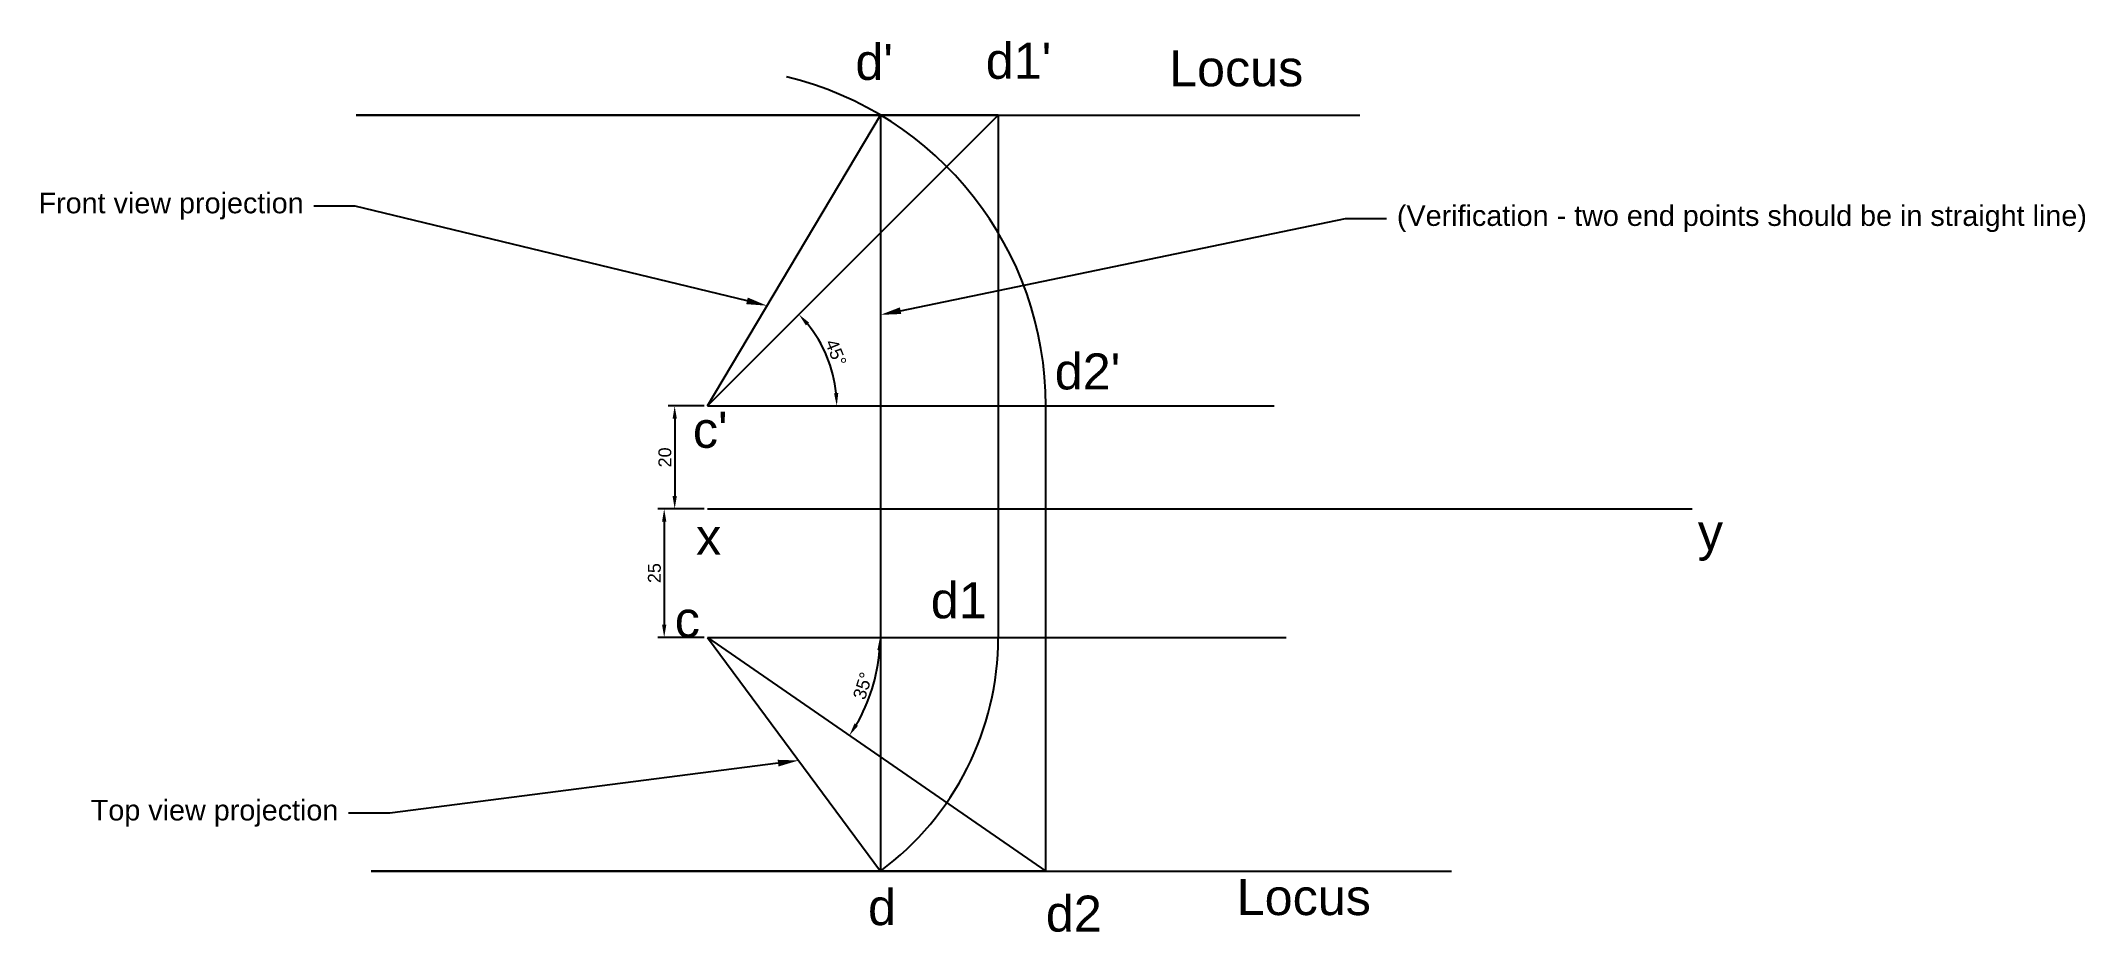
# Model space of a CAD drawing. Header units: millimetres. Extents: x 119 to 517, y 191 to 364.
import ezdxf
from ezdxf import colors
from ezdxf.entities.mleader import LeaderData, LeaderLine
from ezdxf.math import Vec2, Vec3

# ---------------------------------------------------------------- set-up
doc = ezdxf.new("R2010")
doc.units = ezdxf.units.MM
doc.styles.get("Standard").update_dxf_attribs({"font": 'arial.ttf'})
doc.dimstyles.new('ISO-25', dxfattribs={"dimtxt": 2.5, "dimasz": 2.5, "dimexe": 1.25, "dimexo": 0.625, "dimtad": 1, "dimtxsty": 'Standard', "dimcen": 2.5, "dimadec": 0, "dimazin": 0, "dimtfac": 1, "dimtmove": 0, "dimatfit": 3, "dimfxl": 1, "dimarcsym": 0})

# ---------------------------------------------------------------- blocks, each defined once
blk = doc.blocks.new('*D1')
at = {"color": 0, "lineweight": -2, "transparency": 16777216}
for p, q in [((248.39, 292.84), (241.42, 292.84)), ((242.67, 290.34), (242.67, 275.34)), ((248.39, 272.84), (241.42, 272.84))]:
    blk.add_line(p, q, dxfattribs=at)
at = {"color": 0, "transparency": 16777216}
for points in [[(242.26, 290.34), (243.09, 290.34), (242.67, 292.84)], [(242.26, 275.34), (243.09, 275.34), (242.67, 272.84)]]:
    blk.add_solid(points, dxfattribs=at)
at = {"layer": 'Defpoints', "color": 0, "transparency": 16777216}
for p in [(249.02, 292.84), (242.67, 272.84), (249.02, 272.84)]:
    blk.add_point(p, dxfattribs=at)
at = {"color": 0, "transparency": 16777216, "insert": (240.77, 282.84), "char_height": 2.5, "attachment_point": 5, "rotation": 90}
blk.add_mtext('20', dxfattribs=at)
blk = doc.blocks.new('*D2')
at = {"color": 0, "lineweight": -2, "transparency": 16777216}
for p, q in [((248.39, 272.84), (239.38, 272.84)), ((240.63, 270.34), (240.63, 250.34)), ((248.39, 247.84), (239.38, 247.84))]:
    blk.add_line(p, q, dxfattribs=at)
at = {"color": 0, "transparency": 16777216}
for points in [[(240.21, 270.34), (241.05, 270.34), (240.63, 272.84)], [(240.21, 250.34), (241.05, 250.34), (240.63, 247.84)]]:
    blk.add_solid(points, dxfattribs=at)
at = {"layer": 'Defpoints', "color": 0, "transparency": 16777216}
for p in [(249.02, 272.84), (240.63, 247.84), (249.02, 247.84)]:
    blk.add_point(p, dxfattribs=at)
at = {"color": 0, "transparency": 16777216, "insert": (238.73, 260.34), "char_height": 2.5, "attachment_point": 5, "rotation": 90}
blk.add_mtext('25', dxfattribs=at)
blk = doc.blocks.new('*D3')
at = {"color": 0, "lineweight": -2, "transparency": 16777216}
blk.add_arc((249.02, 292.84), 25.17, 5.6938, 39.3062, dxfattribs=at)
at = {"color": 0, "transparency": 16777216}
for points in [[(268.18, 308.51), (268.8, 309.06), (266.82, 310.64)], [(274.48, 295.36), (273.65, 295.32), (274.19, 292.84)]]:
    blk.add_solid(points, dxfattribs=at)
at = {"layer": 'Defpoints', "color": 0, "transparency": 16777216}
for p in [(305.59, 349.41), (273.33, 299.36), (249.02, 292.84), (249.02, 292.84), (359.26, 292.84)]:
    blk.add_point(p, dxfattribs=at)
at = {"color": 0, "transparency": 16777216, "insert": (274.02, 303.2), "char_height": 2.5, "attachment_point": 5, "rotation": 292.5}
blk.add_mtext('45°', dxfattribs=at)
blk = doc.blocks.new('*D4')
at = {"color": 0, "lineweight": -2, "transparency": 16777216}
blk.add_arc((249.02, 247.84), 33.57, 329.6332, 355.7318, dxfattribs=at)
at = {"color": 0, "transparency": 16777216}
for points in [[(282.08, 245.36), (282.91, 245.33), (282.59, 247.84)], [(278.33, 230.65), (277.63, 231.1), (276.64, 228.76)]]:
    blk.add_solid(points, dxfattribs=at)
at = {"layer": 'Defpoints', "color": 0, "transparency": 16777216}
for p in [(249.02, 247.84), (249.02, 247.84), (361.6, 247.84), (279.9, 234.68), (314.84, 202.37)]:
    blk.add_point(p, dxfattribs=at)
at = {"color": 0, "transparency": 16777216, "insert": (279.25, 238.42), "char_height": 2.5, "attachment_point": 5, "rotation": 72.6825}
blk.add_mtext('35°', dxfattribs=at)

msp = doc.modelspace()

# ---------------------------------------------------------------- linework, layer by layer
for p, q in [((305.588, 349.411), (180.731, 349.411)), ((180.731, 349.411), (375.91, 349.411)), ((249.02, 292.842), (305.588, 349.411)), ((305.588, 349.411), (305.588, 247.842)), ((249.02, 292.842), (359.262, 292.842)), ((314.843, 202.375), (314.843, 292.842)), ((249.02, 272.842), (440.521, 272.842)), ((249.02, 247.842), (314.843, 202.375)), ((249.02, 247.842), (361.599, 247.842)), ((314.843, 202.375), (183.653, 202.375)), ((183.653, 202.375), (393.733, 202.375))]:
    msp.add_line(p, q)
at = {"color": 40, "true_color": 0xf8d731}
for p, q in [((249.02, 292.842), (282.675, 349.411)), ((249.02, 247.842), (282.675, 202.375))]:
    msp.add_line(p, q, dxfattribs=at)
at = {"color": 67, "true_color": 0x727430}
msp.add_line((282.675, 349.411), (282.675, 202.375), dxfattribs=at)
for centre, radius, start, end in [((249.02, 292.842), 65.823, 0, 76.49235), ((249.02, 247.842), 56.569, 306.50889, 0)]:
    msp.add_arc(centre, radius, start, end)

# ---------------------------------------------------------------- texts
at = {"color": 7, "true_color": 0xffffff}
for s, p in [("d'", (277.808, 356.25)), ('d', (280.263, 191.885))]:
    msp.add_text(s, height=7, dxfattribs=at).set_placement(p)
for s, p in [("d1'", (303.156, 356.461)), ('Locus', (338.803, 355.001)), ("d2'", (316.57, 296.061)), ("c'", (246.206, 284.703)), ('x', (246.829, 263.904)), ('y', (441.617, 264.816)), ('d1', (292.468, 251.553)), ('c', (242.674, 247.842)), ('Locus', (351.951, 193.841)), ('d2', (314.844, 190.629))]:
    msp.add_text(s, height=7).set_placement(p)

# ---------------------------------------------------------------- dimensions: what is measured, and where the dimension line sits
for base, line1, line2, picture, middle in [((273.33, 299.356), ((249.02, 292.842), (359.262, 292.842)), ((249.02, 292.842), (305.588, 349.411)), '*D3', (274.023, 303.199)), ((279.898, 234.678), ((249.02, 247.842), (314.843, 202.375)), ((249.02, 247.842), (361.599, 247.842)), '*D4', (279.249, 238.417))]:
    dim = msp.add_angular_dim_2l(base=base, line1=line1, line2=line2, dimstyle='ISO-25')
    dim.commit()
    dim.dimension.update_dxf_attribs({"geometry": picture, "text_midpoint": middle})
for base, p1, p2, picture, middle in [((242.674, 272.842), (249.02, 292.842), (249.02, 272.842), '*D1', (240.773, 282.842)), ((240.629, 247.842), (249.02, 272.842), (249.02, 247.842), '*D2', (238.727, 260.342))]:
    dim = msp.add_linear_dim(base=base, p1=p1, p2=p2, angle=90, dimstyle='ISO-25')
    dim.commit()
    dim.dimension.update_dxf_attribs({"geometry": picture, "text_midpoint": middle})

# ---------------------------------------------------------------- leaders
ml = msp.add_multileader_mtext('Standard')
ml.set_content('Front view projection', color=256)
ml.set_leader_properties()
ml.build(insert=Vec2(0, 0))
ctx = ml.context
ctx.base_point, ctx.plane_origin = Vec3(117.812, 331.718), Vec3(260.621, 312.341)
ctx.text_align_type = 2
notes = []
notes.append((ctx, [(0, (1, 1, 0), (180.524, 331.718), (-1, 0), 8, [(0, [(260.621, 312.341)], 0, [])])]))
ctx.mtext.insert, ctx.mtext.alignment, ctx.mtext.flow_direction = Vec3(170.524, 334.306), 3, 5
at = {"color": 67, "true_color": 0x727430}
ml = msp.add_multileader_mtext('Standard', dxfattribs=at)
ml.set_content('(Verification - two end points should be in straight line)', color=(114, 116, 48))
ml.set_leader_properties()
ml.build(insert=Vec2(0, 0))
ctx = ml.context
ctx.base_point, ctx.plane_origin = Vec3(381.098, 329.265), Vec3(282.675, 310.559)
notes.append((ctx, [(0, (1, 1, 0), (373.098, 329.265), (1, 0), 8, [(0, [(282.675, 310.559)], 0, [])])]))
ctx.mtext.insert, ctx.mtext.flow_direction = Vec3(383.098, 331.853), 5
ml = msp.add_multileader_mtext('Standard')
ml.set_content('Top view projection', color=256)
ml.set_leader_properties()
ml.build(insert=Vec2(0, 0))
ctx = ml.context
ctx.base_point, ctx.plane_origin = Vec3(127.649, 213.657), Vec3(266.742, 223.9)
ctx.text_align_type = 2
notes.append((ctx, [(0, (1, 1, 0), (187.275, 213.657), (-1, 0), 8, [(0, [(266.742, 223.9)], 0, [])])]))
ctx.mtext.insert, ctx.mtext.alignment, ctx.mtext.flow_direction = Vec3(177.275, 216.245), 3, 5
for ctx, leaders in notes:
    for number, flags, end, landing, length, lines in leaders:
        leader = LeaderData()
        leader.index, (leader.has_last_leader_line, leader.has_dogleg_vector, leader.attachment_direction) = number, flags
        leader.last_leader_point, leader.dogleg_vector, leader.dogleg_length = Vec3(end), Vec3(landing), length
        for number, points, colour, breaks in lines:
            line = LeaderLine()
            line.index, line.vertices, line.color, line.breaks = number, Vec3.list(points), colors.encode_raw_color(colour), breaks
            leader.lines.append(line)
        ctx.leaders.append(leader)

doc.saveas('drawing.dxf')
